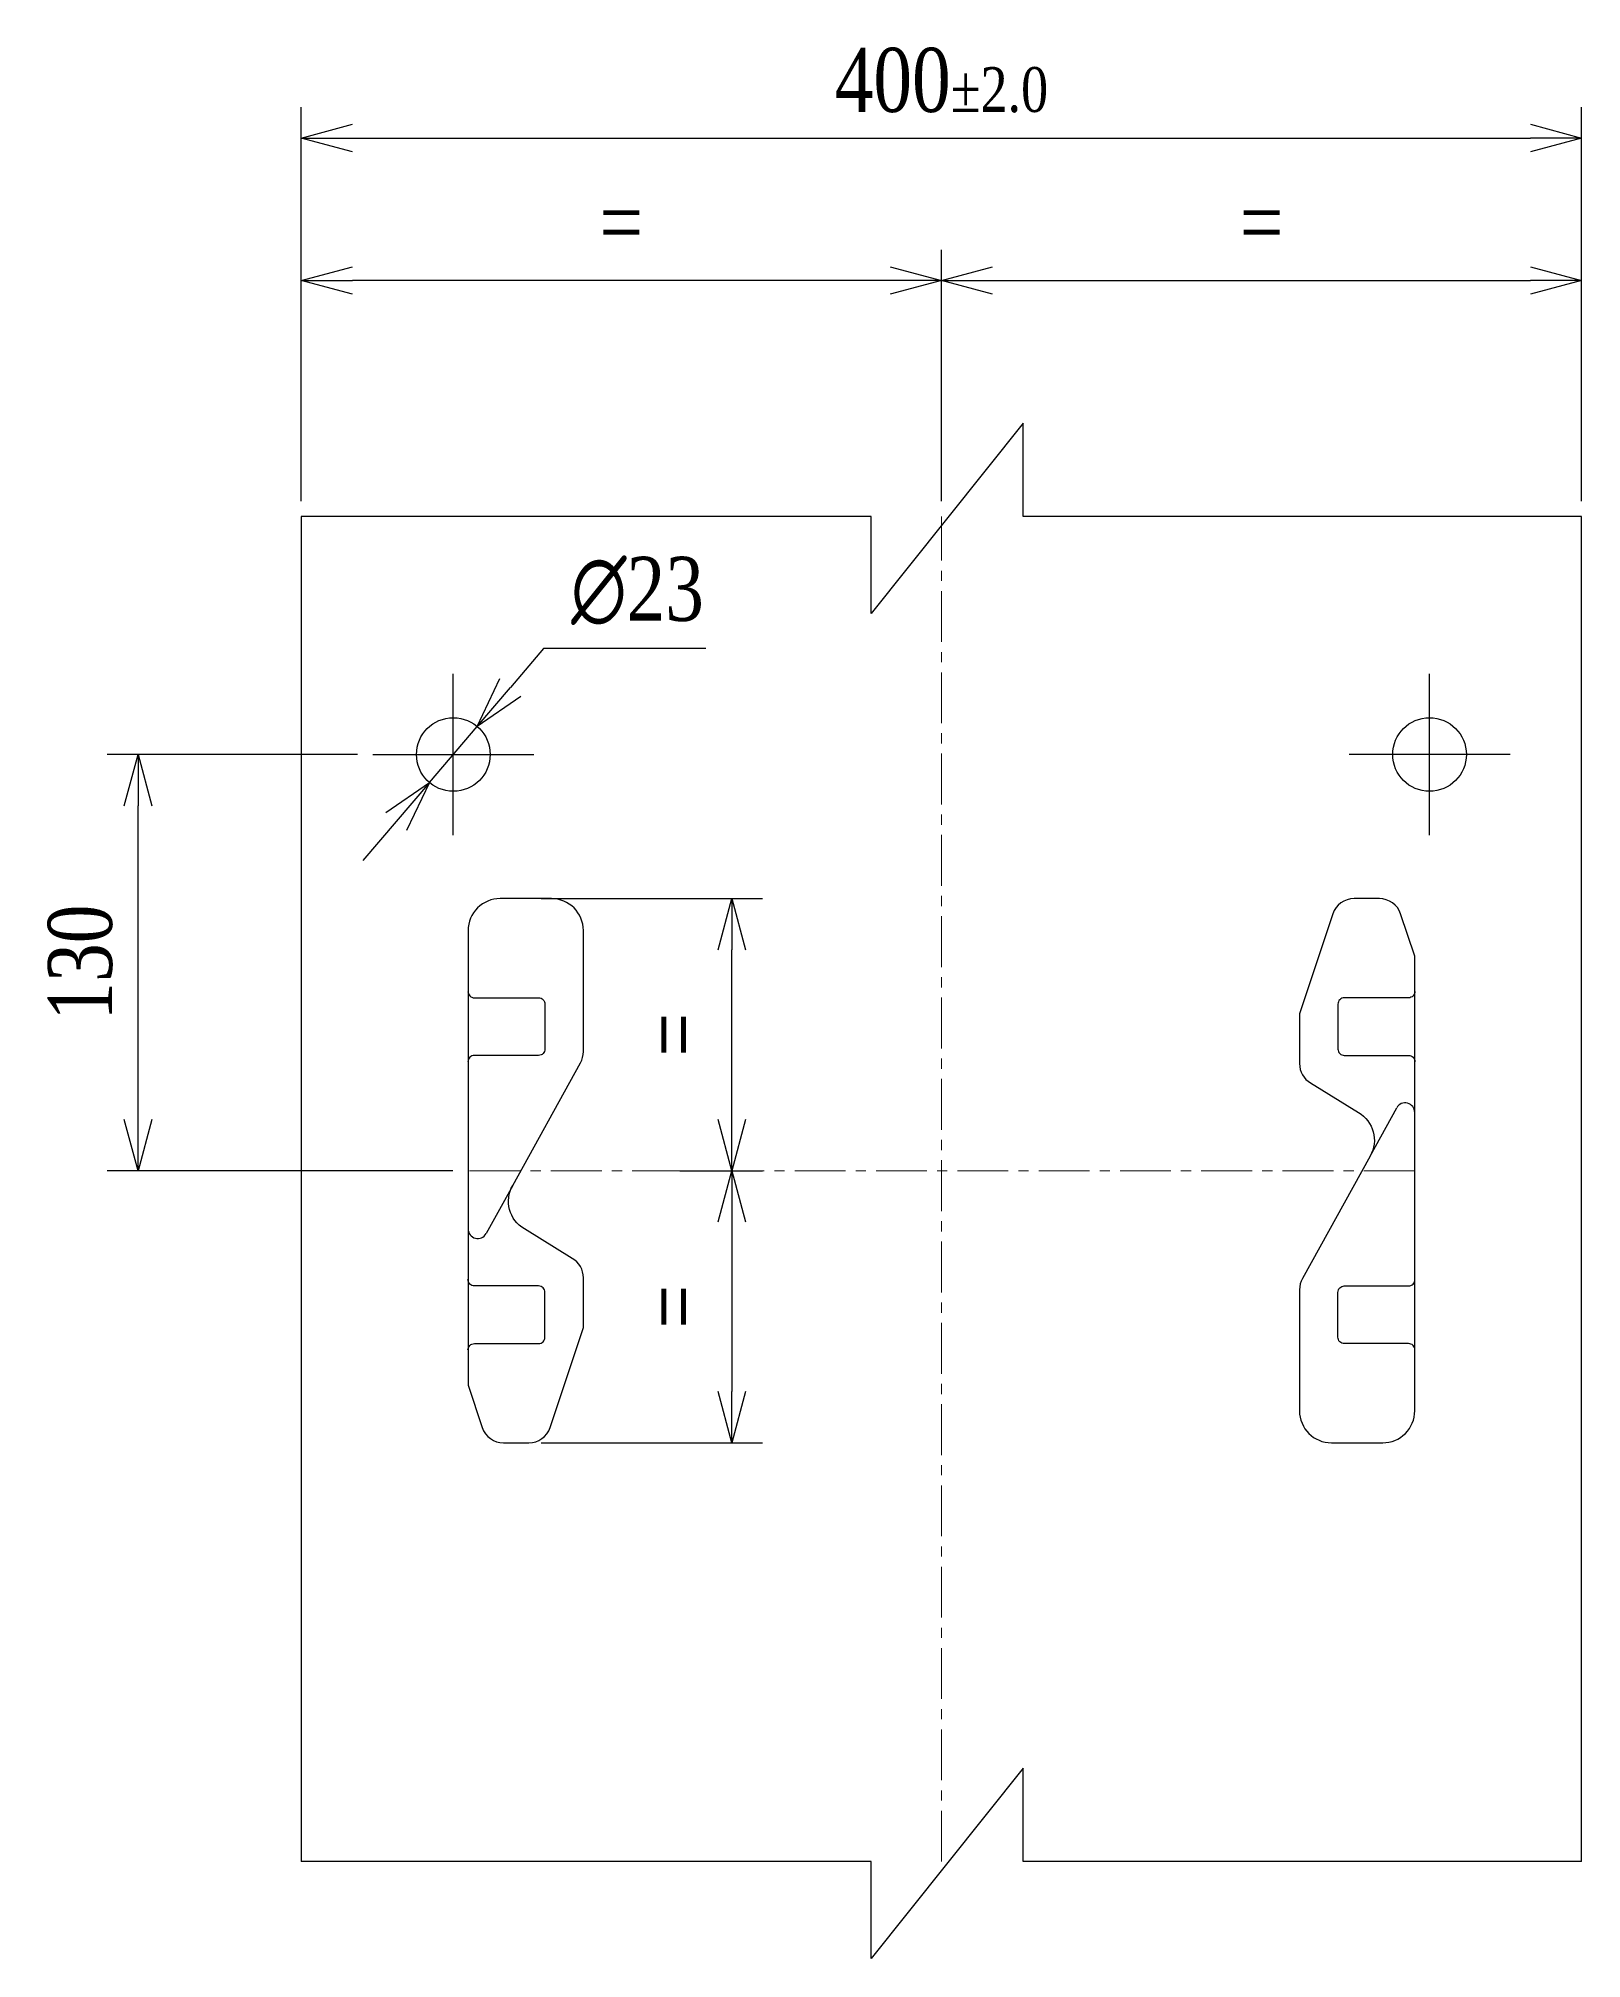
# Model space of a CAD drawing. Header units: millimetres. Extents: x -19541 to 104079, y -3200 to 10399.
# Drawn here: x -6685 to -6203, y 5229 to 5828 of the extents above; entities that cross this region are included whole.
import ezdxf

# ---------------------------------------------------------------- set-up
doc = ezdxf.new("R2010")
doc.units = ezdxf.units.MM
doc.linetypes.add('CENTER', pattern=[50.8, 31.75, -6.35, 6.35, -6.35])
doc.linetypes.add('CENTER2', pattern=[28.575, 19.05, -3.175, 3.175, -3.175])
doc.layers.add('KTHUOC', color=2, linetype='Continuous')
doc.layers.add('TK2', color=251, linetype='Continuous')
doc.layers.add('TIM', color=8, linetype='CENTER2', lineweight=0)
doc.styles.add('Thuong', font='vntime.shx', dxfattribs={"width": 0.8})
doc.dimstyles.new('LAYOUT', dxfattribs={"dimscale": 0, "dimtxt": 2.5, "dimasz": 2, "dimexe": 1.2, "dimexo": 0.6, "dimgap": 1, "dimtad": 1, "dimtoh": 1, "dimdec": 0, "dimzin": 12, "dimdsep": 46, "dimtxsty": 'Thuong', "dimblk": 'OPEN30', "dimcen": 0, "dimclrd": 256, "dimclre": 256, "dimadec": 1, "dimazin": 3, "dimtfac": 1, "dimtdec": 0, "dimtmove": 0, "dimatfit": 3, "dimldrblk": 'OPEN30', "dimfxl": 1, "dimtzin": 0, "dimarcsym": 2})

# ---------------------------------------------------------------- blocks, each defined once
blk = doc.blocks.new('_Open30')
at = {"color": 0, "linetype": 'ByBlock', "lineweight": -2}
for p, q in [((-1, 0.268), (0, 0)), ((0, 0), (-1, -0.268)), ((0, 0), (-1, 0))]:
    blk.add_line(p, q, dxfattribs=at)
blk = doc.blocks.new('*D298')
at = {"lineweight": -2, "transparency": 16777216}
for p, q in [((-6585.46, 5604.72), (-6663.6, 5604.72)), ((-6654, 5490.72), (-6654, 5588.72)), ((-6555.66, 5474.72), (-6663.6, 5474.72))]:
    blk.add_line(p, q, dxfattribs=at)
at = {"layer": 'Defpoints', "color": 0, "transparency": 16777216}
for p in [(-6654, 5604.72), (-6580.66, 5604.72), (-6550.86, 5474.72)]:
    blk.add_point(p, dxfattribs=at)
at = {"lineweight": -2, "transparency": 16777216, "xscale": 16, "yscale": 16, "zscale": 16}
for p, rotation in [((-6654, 5604.72), 90), ((-6654, 5474.72), 270)]:
    blk.add_blockref('_Open30', p, dxfattribs=dict(at, rotation=rotation))
at = {"color": 0, "transparency": 16777216, "insert": (-6672, 5539.72), "char_height": 20, "attachment_point": 5, "rotation": 90, "style": 'Thuong'}
blk.add_mtext('130', dxfattribs=at)
blk = doc.blocks.new('*D299')
at = {"lineweight": -2, "transparency": 16777216}
for p, q in [((-6528.06, 5559.72), (-6458.9, 5559.72)), ((-6468.5, 5490.72), (-6468.5, 5543.72)), ((-6484.7, 5474.72), (-6458.9, 5474.72))]:
    blk.add_line(p, q, dxfattribs=at)
at = {"layer": 'Defpoints', "color": 0, "transparency": 16777216}
for p in [(-6532.86, 5559.72), (-6468.5, 5559.72), (-6489.5, 5474.72)]:
    blk.add_point(p, dxfattribs=at)
at = {"lineweight": -2, "transparency": 16777216, "xscale": 16, "yscale": 16, "zscale": 16}
for p, rotation in [((-6468.5, 5559.72), 90), ((-6468.5, 5474.72), 270)]:
    blk.add_blockref('_Open30', p, dxfattribs=dict(at, rotation=rotation))
at = {"color": 0, "transparency": 16777216, "insert": (-6486.5, 5517.22), "char_height": 20, "attachment_point": 5, "rotation": 90, "style": 'Thuong'}
blk.add_mtext('=', dxfattribs=at)
blk = doc.blocks.new('*D300')
at = {"lineweight": -2, "transparency": 16777216}
for p, q in [((-6484.7, 5474.72), (-6458.9, 5474.72)), ((-6468.5, 5458.72), (-6468.5, 5405.72)), ((-6528.06, 5389.72), (-6458.9, 5389.72))]:
    blk.add_line(p, q, dxfattribs=at)
at = {"layer": 'Defpoints', "color": 0, "transparency": 16777216}
for p in [(-6489.5, 5474.72), (-6532.86, 5389.72), (-6468.5, 5389.72)]:
    blk.add_point(p, dxfattribs=at)
at = {"lineweight": -2, "transparency": 16777216, "xscale": 16, "yscale": 16, "zscale": 16}
for p, rotation in [((-6468.5, 5474.72), 90), ((-6468.5, 5389.72), 270)]:
    blk.add_blockref('_Open30', p, dxfattribs=dict(at, rotation=rotation))
at = {"color": 0, "transparency": 16777216, "insert": (-6486.5, 5432.22), "char_height": 20, "attachment_point": 5, "rotation": 90, "style": 'Thuong'}
blk.add_mtext('=', dxfattribs=at)
blk = doc.blocks.new('*D302')
at = {"lineweight": -2, "transparency": 16777216}
for p, q in [((-6603, 5683.82), (-6603, 5806.87)), ((-6203, 5683.82), (-6203, 5806.87)), ((-6587, 5797.27), (-6219, 5797.27))]:
    blk.add_line(p, q, dxfattribs=at)
at = {"layer": 'Defpoints', "color": 0, "transparency": 16777216}
for p in [(-6203, 5797.27), (-6603, 5679.02), (-6203, 5679.02)]:
    blk.add_point(p, dxfattribs=at)
at = {"lineweight": -2, "transparency": 16777216, "xscale": 16, "yscale": 16, "zscale": 16, "rotation": 180}
blk.add_blockref('_Open30', (-6603, 5797.27), dxfattribs=at)
at = {"lineweight": -2, "transparency": 16777216, "xscale": 16, "yscale": 16, "zscale": 16}
blk.add_blockref('_Open30', (-6203, 5797.27), dxfattribs=at)
at = {"color": 0, "transparency": 16777216, "insert": (-6403, 5815.27), "char_height": 20, "attachment_point": 5, "style": 'Thuong'}
blk.add_mtext('400{\\H14;±2.0}', dxfattribs=at)
blk = doc.blocks.new('*D301')
at = {"lineweight": -2, "transparency": 16777216}
for p, q in [((-6603, 5683.82), (-6603, 5762.37)), ((-6403, 5683.82), (-6403, 5762.37)), ((-6419, 5752.77), (-6587, 5752.77))]:
    blk.add_line(p, q, dxfattribs=at)
at = {"layer": 'Defpoints', "color": 0, "transparency": 16777216}
for p in [(-6603, 5752.77), (-6603, 5679.02), (-6403, 5679.02)]:
    blk.add_point(p, dxfattribs=at)
at = {"lineweight": -2, "transparency": 16777216, "xscale": 16, "yscale": 16, "zscale": 16, "rotation": 180}
blk.add_blockref('_Open30', (-6603, 5752.77), dxfattribs=at)
at = {"lineweight": -2, "transparency": 16777216, "xscale": 16, "yscale": 16, "zscale": 16}
blk.add_blockref('_Open30', (-6403, 5752.77), dxfattribs=at)
at = {"color": 0, "transparency": 16777216, "insert": (-6503, 5770.77), "char_height": 20, "attachment_point": 5, "style": 'Thuong'}
blk.add_mtext('=', dxfattribs=at)
blk = doc.blocks.new('*D303')
at = {"lineweight": -2, "transparency": 16777216}
for p, q in [((-6403, 5683.82), (-6403, 5762.37)), ((-6203, 5683.82), (-6203, 5762.37)), ((-6387, 5752.77), (-6219, 5752.77))]:
    blk.add_line(p, q, dxfattribs=at)
at = {"layer": 'Defpoints', "color": 0, "transparency": 16777216}
for p in [(-6203, 5752.77), (-6403, 5679.02), (-6203, 5679.02)]:
    blk.add_point(p, dxfattribs=at)
at = {"lineweight": -2, "transparency": 16777216, "xscale": 16, "yscale": 16, "zscale": 16, "rotation": 180}
blk.add_blockref('_Open30', (-6403, 5752.77), dxfattribs=at)
at = {"lineweight": -2, "transparency": 16777216, "xscale": 16, "yscale": 16, "zscale": 16}
blk.add_blockref('_Open30', (-6203, 5752.77), dxfattribs=at)
at = {"color": 0, "transparency": 16777216, "insert": (-6303, 5770.77), "char_height": 20, "attachment_point": 5, "style": 'Thuong'}
blk.add_mtext('=', dxfattribs=at)
blk = doc.blocks.new('*D304')
at = {"lineweight": -2, "transparency": 16777216}
for p, q in [((-6527.28, 5637.82), (-6537.66, 5625.64)), ((-6476.61, 5637.82), (-6527.28, 5637.82)), ((-6562.96, 5595.96), (-6548.04, 5613.47)), ((-6573.34, 5583.79), (-6583.72, 5571.61))]:
    blk.add_line(p, q, dxfattribs=at)
at = {"layer": 'Defpoints', "color": 0, "transparency": 16777216}
for p in [(-6548.04, 5613.47), (-6562.96, 5595.96)]:
    blk.add_point(p, dxfattribs=at)
at = {"lineweight": -2, "transparency": 16777216, "xscale": 16, "yscale": 16, "zscale": 16}
for p, rotation in [((-6548.04, 5613.47), 229.5521108572501), ((-6562.96, 5595.96), 49.55211085725011)]:
    blk.add_blockref('_Open30', p, dxfattribs=dict(at, rotation=rotation))
at = {"color": 0, "transparency": 16777216, "insert": (-6497.94, 5655.82), "char_height": 20, "attachment_point": 5, "style": 'Thuong'}
blk.add_mtext('∅23', dxfattribs=at)

msp = doc.modelspace()

# ---------------------------------------------------------------- linework, layer by layer
for points in [[(-6202.998, 5679.021), (-6377.487, 5679.021), (-6377.487, 5708.216), (-6424.941, 5648.717), (-6424.941, 5679.021), (-6602.998, 5679.021)], [(-6202.998, 5258.906), (-6377.487, 5258.906), (-6377.487, 5288.101), (-6424.941, 5228.603), (-6424.941, 5258.906), (-6602.998, 5258.906)]]:
    msp.add_lwpolyline(points)
at = {"layer": 'KTHUOC', "color": 3}
for p, q in [((-6269.077, 5479.297), (-6260.761, 5494.36)), ((-6536.918, 5470.134), (-6545.234, 5455.072))]:
    msp.add_line(p, q, dxfattribs=at)
for points in [[(-6602.998, 5679.021), (-6602.998, 5258.906)], [(-6202.998, 5258.906), (-6202.998, 5679.021)]]:
    msp.add_lwpolyline(points, dxfattribs=at)
for points in [[(-6514.86, 5425.716), (-6514.86, 5441.271, 0.2670904), (-6518.341, 5447.322), (-6533.274, 5456.51, -0.4126222), (-6536.918, 5470.134), (-6515.79, 5508.42, 0.1310853), (-6514.86, 5511.906), (-6514.86, 5549.716, 0.4142135), (-6524.86, 5559.716), (-6540.86, 5559.716, 0.4142136), (-6550.86, 5549.716), (-6550.86, 5407.716)], [(-6255.135, 5541.716), (-6259.539, 5554.929, 0.3228227), (-6266.18, 5559.716), (-6274.09, 5559.716, 0.3228227), (-6280.73, 5554.929), (-6291.135, 5523.716)], [(-6291.135, 5523.716), (-6291.135, 5508.16, 0.2670904), (-6287.654, 5502.109), (-6272.721, 5492.922, -0.4126222), (-6269.077, 5479.297), (-6290.205, 5441.011, 0.1310853), (-6291.135, 5437.525), (-6291.135, 5399.716, 0.4142135), (-6281.135, 5389.716), (-6265.135, 5389.716, 0.4142136), (-6255.135, 5399.716), (-6255.135, 5541.716)], [(-6550.919, 5530.716, 0.4142136), (-6548.919, 5528.716), (-6528.86, 5528.716, -0.4142136), (-6526.86, 5526.716), (-6526.86, 5512.716, -0.4142136), (-6528.86, 5510.716), (-6548.919, 5510.716, 0.4142136), (-6550.919, 5508.716)], [(-6255.076, 5530.716, -0.4142136), (-6257.076, 5528.716), (-6277.135, 5528.716, 0.4142136), (-6279.135, 5526.716), (-6279.135, 5512.716, 0.4142136), (-6277.135, 5510.716), (-6257.076, 5510.716, -0.4142136), (-6255.076, 5508.716)], [(-6550.919, 5418.716, -0.4142136), (-6548.919, 5420.716), (-6528.86, 5420.716, 0.4142136), (-6526.86, 5422.716), (-6526.86, 5436.716, 0.4142136), (-6528.86, 5438.716), (-6548.919, 5438.716, -0.4142136), (-6550.919, 5440.716)], [(-6255.076, 5418.716, 0.4142136), (-6257.076, 5420.716), (-6277.135, 5420.716, -0.4142136), (-6279.135, 5422.716), (-6279.135, 5436.716, -0.4142136), (-6277.135, 5438.716), (-6257.076, 5438.716, 0.4142136), (-6255.076, 5440.716)], [(-6550.86, 5407.716), (-6546.456, 5394.502, 0.3228227), (-6539.815, 5389.716), (-6531.906, 5389.716, 0.3228227), (-6525.265, 5394.502), (-6514.86, 5425.716)]]:
    msp.add_lwpolyline(points, format="xyb", dxfattribs=at)
for centre in [(-6555.498, 5604.716), (-6250.498, 5604.716)]:
    msp.add_circle(centre, 11.5, dxfattribs=at)
for centre, start, end in [((-6258.135, 5492.91), 0, 151.102577), ((-6547.86, 5456.521), 180, 331.102577)]:
    msp.add_arc(centre, 3, start, end, dxfattribs=at)
at = {"layer": 'TIM', "linetype": 'CENTER', "ltscale": 0.5}
msp.add_line((-6255.135, 5474.716), (-6550.86, 5474.716), dxfattribs=at)
msp.add_lwpolyline([(-6402.998, 5258.906), (-6402.998, 5679.021)], dxfattribs=at)
at = {"layer": 'TK2'}
for p, q in [((-6555.498, 5579.549), (-6555.498, 5629.882)), ((-6250.498, 5579.549), (-6250.498, 5629.882)), ((-6580.664, 5604.716), (-6530.331, 5604.716)), ((-6225.331, 5604.716), (-6275.664, 5604.716))]:
    msp.add_line(p, q, dxfattribs=at)

# ---------------------------------------------------------------- dimensions: what is measured, and where the dimension line sits
dim = msp.add_linear_dim(base=(-6202.998, 5797.273), p1=(-6602.998, 5679.021), p2=(-6202.998, 5679.021), dimstyle='LAYOUT', override={"dimgap": 1, "dimtol": 1, "dimlim": 0, "dimtp": 2, "dimtm": 2, "dimtfac": 0.7, "dimtdec": 1})
dim.commit()
dim.dimension.update_dxf_attribs({"geometry": '*D302', "text_midpoint": (-6402.998, 5815.273)})
dim = msp.add_linear_dim(base=(-6602.998, 5752.773), p1=(-6402.998, 5679.021), p2=(-6602.998, 5679.021), text='=', dimstyle='LAYOUT')
dim.commit()
dim.dimension.update_dxf_attribs({"geometry": '*D301', "text_midpoint": (-6502.998, 5770.773)})
for base, p1, p2, angle, picture, middle in [((-6202.998, 5752.773), (-6402.998, 5679.021), (-6202.998, 5679.021), 180, '*D303', (-6302.998, 5770.773)), ((-6468.5, 5559.716), (-6489.5, 5474.716), (-6532.86, 5559.716), 90, '*D299', (-6486.5, 5517.216)), ((-6468.5, 5389.716), (-6489.5, 5474.716), (-6532.86, 5389.716), 270, '*D300', (-6486.5, 5432.216))]:
    dim = msp.add_linear_dim(base=base, p1=p1, p2=p2, angle=angle, text='=', dimstyle='LAYOUT')
    dim.commit()
    dim.dimension.update_dxf_attribs({"geometry": picture, "text_midpoint": middle})
dim = msp.add_diameter_dim_2p(p1=(-6562.958, 5595.964), p2=(-6548.037, 5613.467), dimstyle='LAYOUT')
dim.commit()
dim.dimension.update_dxf_attribs({"geometry": '*D304', "text_midpoint": (-6497.943, 5637.819)})
dim = msp.add_linear_dim(base=(-6654, 5604.716), p1=(-6550.86, 5474.716), p2=(-6580.664, 5604.716), angle=90, dimstyle='LAYOUT')
dim.commit()
dim.dimension.update_dxf_attribs({"geometry": '*D298', "text_midpoint": (-6672, 5539.716)})

doc.saveas('drawing.dxf')
